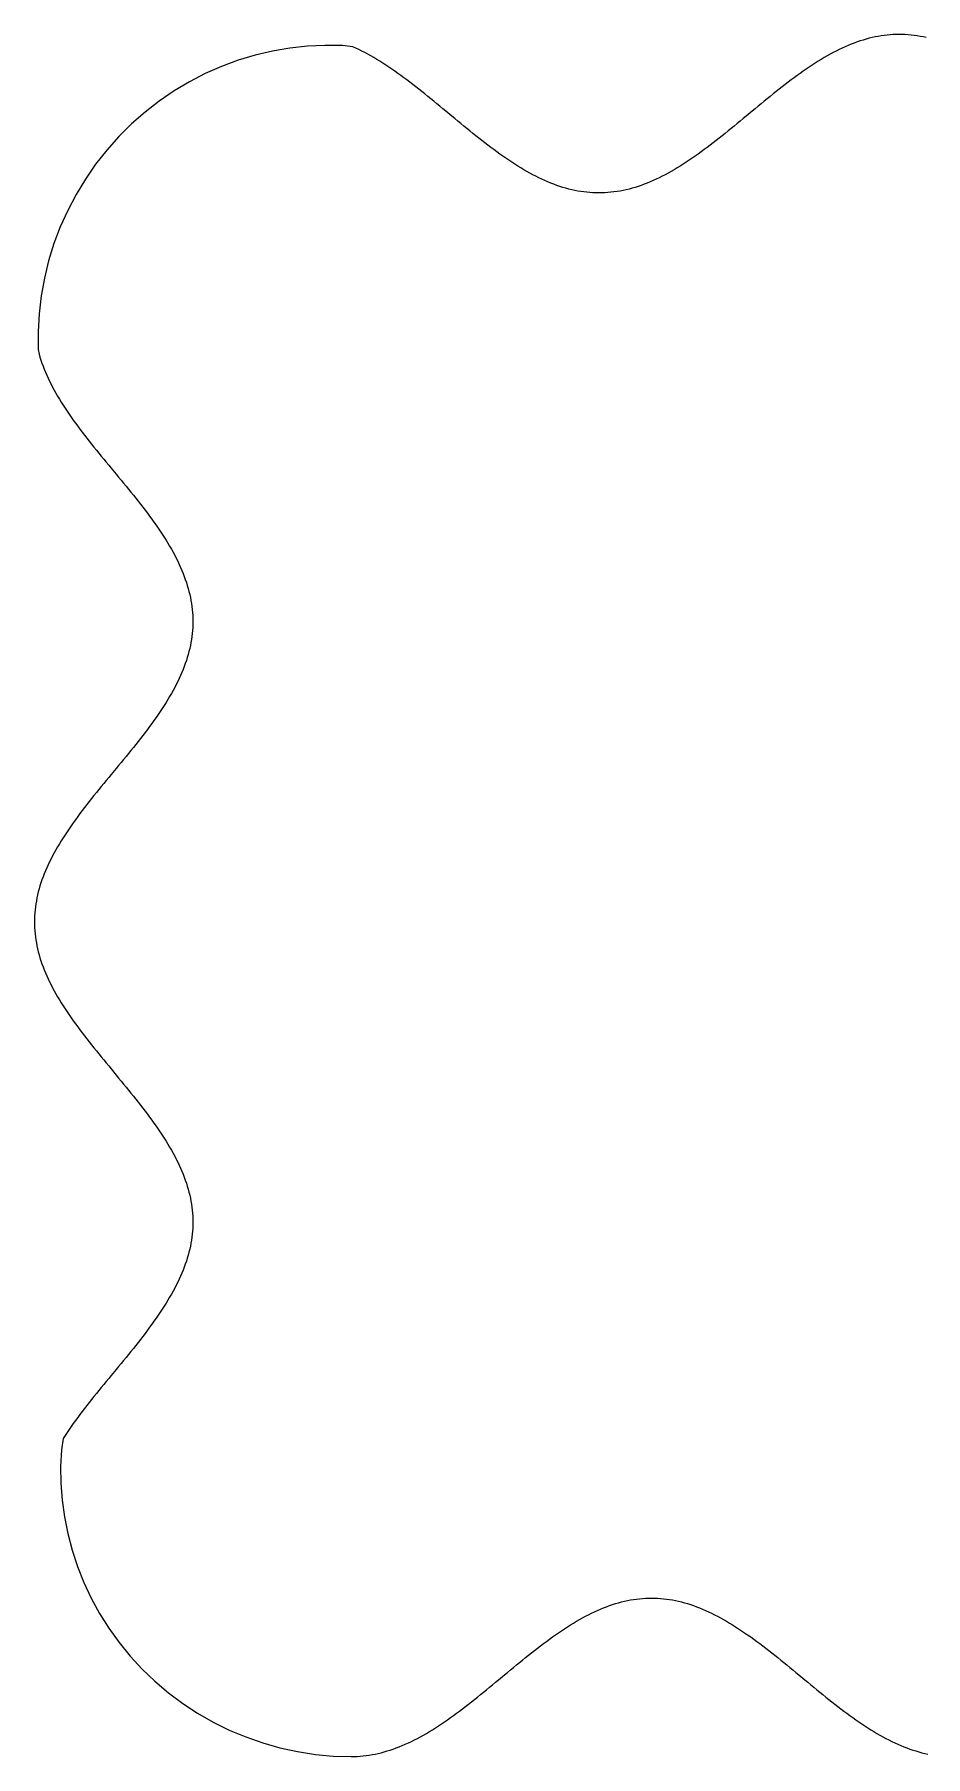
# Model space of a CAD drawing. Header units: metres. Extents: x -12.4 to 55.1, y -12.4 to 52.8.
# Drawn here: x -12.4 to 21.4, y -12.4 to 52.8 of the extents above; entities that cross this region are included whole.
import ezdxf

# ---------------------------------------------------------------- set-up
doc = ezdxf.new("R2010")
doc.units = ezdxf.units.M

msp = doc.modelspace()

# ---------------------------------------------------------------- linework, layer by layer
for p, q in [((-3.38242, 52.1686), (-4.03484, 52.015)), ((-2.72379, 52.2817), (-3.38242, 52.1686)), ((-2.06157, 52.3541), (-2.72379, 52.2817)), ((-1.39844, 52.386), (-2.06157, 52.3541)), ((-0.73698, 52.3773), (-1.39844, 52.386)), ((-0.34447, 52.333), (-0.73698, 52.3773)), ((-0.23073, 52.2812), (-0.34447, 52.333)), ((-0.117, 52.2271), (-0.23073, 52.2812)), ((-0.00328, 52.1705), (-0.117, 52.2271)), ((0.11044, 52.1115), (-0.00328, 52.1705)), ((17.9659, 52.1705), (17.8522, 52.1115)), ((18.0796, 52.2271), (17.9659, 52.1705)), ((18.1933, 52.2812), (18.0796, 52.2271)), ((18.3071, 52.333), (18.1933, 52.2812)), ((18.4208, 52.3822), (18.3071, 52.333)), ((18.5345, 52.4289), (18.4208, 52.3822)), ((18.6483, 52.473), (18.5345, 52.4289)), ((18.762, 52.5145), (18.6483, 52.473)), ((18.8757, 52.5533), (18.762, 52.5145)), ((18.9894, 52.5893), (18.8757, 52.5533)), ((19.1032, 52.6226), (18.9894, 52.5893)), ((19.2169, 52.6532), (19.1032, 52.6226)), ((19.3306, 52.6809), (19.2169, 52.6532)), ((19.4444, 52.7057), (19.3306, 52.6809)), ((19.5581, 52.7277), (19.4444, 52.7057)), ((19.6718, 52.7469), (19.5581, 52.7277)), ((19.7856, 52.7631), (19.6718, 52.7469)), ((19.8993, 52.7763), (19.7856, 52.7631)), ((20.013, 52.7867), (19.8993, 52.7763)), ((20.1267, 52.7941), (20.013, 52.7867)), ((20.2405, 52.7985), (20.1267, 52.7941)), ((20.3542, 52.8), (20.2405, 52.7985)), ((20.4679, 52.7985), (20.3542, 52.8)), ((20.5816, 52.7941), (20.4679, 52.7985)), ((20.6954, 52.7867), (20.5816, 52.7941)), ((20.8091, 52.7763), (20.6954, 52.7867)), ((20.9228, 52.7631), (20.8091, 52.7763)), ((21.0366, 52.7469), (20.9228, 52.7631)), ((21.1503, 52.7277), (21.0366, 52.7469)), ((21.264, 52.7057), (21.1503, 52.7277)), ((21.3778, 52.6809), (21.264, 52.7057)), ((-5.31052, 51.5882), (-5.92862, 51.3162)), ((-4.67841, 51.8213), (-5.31052, 51.5882)), ((-4.03484, 52.015), (-4.67841, 51.8213)), ((0.22417, 52.0503), (0.11044, 52.1115)), ((0.33789, 51.9869), (0.22417, 52.0503)), ((0.45163, 51.9213), (0.33789, 51.9869)), ((0.56535, 51.8536), (0.45163, 51.9213)), ((0.67908, 51.7839), (0.56535, 51.8536)), ((0.79282, 51.7123), (0.67908, 51.7839)), ((0.90654, 51.6387), (0.79282, 51.7123)), ((1.02026, 51.5634), (0.90654, 51.6387)), ((1.134, 51.4862), (1.02026, 51.5634)), ((16.9423, 51.5634), (16.8286, 51.4862)), ((17.0561, 51.6387), (16.9423, 51.5634)), ((17.1698, 51.7123), (17.0561, 51.6387)), ((17.2835, 51.7839), (17.1698, 51.7123)), ((17.3972, 51.8536), (17.2835, 51.7839)), ((17.511, 51.9213), (17.3972, 51.8536)), ((17.6247, 51.9869), (17.511, 51.9213)), ((17.7384, 52.0503), (17.6247, 51.9869)), ((17.8522, 52.1115), (17.7384, 52.0503)), ((-6.53015, 51.0063), (-7.11269, 50.6595)), ((-5.92862, 51.3162), (-6.53015, 51.0063)), ((1.24773, 51.4075), (1.134, 51.4862)), ((1.36145, 51.3271), (1.24773, 51.4075)), ((1.47519, 51.2453), (1.36145, 51.3271)), ((1.58891, 51.162), (1.47519, 51.2453)), ((1.70264, 51.0773), (1.58891, 51.162)), ((1.81638, 50.9914), (1.70264, 51.0773)), ((1.9301, 50.9044), (1.81638, 50.9914)), ((2.04382, 50.8162), (1.9301, 50.9044)), ((16.0325, 50.9044), (15.9188, 50.8162)), ((16.1462, 50.9914), (16.0325, 50.9044)), ((16.2599, 51.0773), (16.1462, 50.9914)), ((16.3737, 51.162), (16.2599, 51.0773)), ((16.4874, 51.2453), (16.3737, 51.162)), ((16.6011, 51.3271), (16.4874, 51.2453)), ((16.7149, 51.4075), (16.6011, 51.3271)), ((16.8286, 51.4862), (16.7149, 51.4075)), ((-7.67383, 50.2773), (-8.21129, 49.8608)), ((-7.11269, 50.6595), (-7.67383, 50.2773)), ((2.15756, 50.7271), (2.04382, 50.8162)), ((2.27129, 50.637), (2.15756, 50.7271)), ((2.38501, 50.5461), (2.27129, 50.637)), ((2.49875, 50.4544), (2.38501, 50.5461)), ((2.61247, 50.3621), (2.49875, 50.4544)), ((2.7262, 50.2693), (2.61247, 50.3621)), ((2.83994, 50.176), (2.7262, 50.2693)), ((15.2364, 50.2693), (15.1227, 50.176)), ((15.3501, 50.3621), (15.2364, 50.2693)), ((15.4639, 50.4544), (15.3501, 50.3621)), ((15.5776, 50.5461), (15.4639, 50.4544)), ((15.6913, 50.637), (15.5776, 50.5461)), ((15.805, 50.7271), (15.6913, 50.637)), ((15.9188, 50.8162), (15.805, 50.7271)), ((-8.21129, 49.8608), (-8.72285, 49.4118)), ((2.95366, 50.0823), (2.83994, 50.176)), ((3.0674, 49.9884), (2.95366, 50.0823)), ((3.18112, 49.8942), (3.0674, 49.9884)), ((3.40858, 49.7058), (3.18112, 49.8942)), ((3.52231, 49.6116), (3.40858, 49.7058)), ((3.63603, 49.5177), (3.52231, 49.6116)), ((14.4403, 49.6116), (14.3266, 49.5177)), ((14.554, 49.7058), (14.4403, 49.6116)), ((14.7815, 49.8942), (14.554, 49.7058)), ((14.8952, 49.9884), (14.7815, 49.8942)), ((15.0089, 50.0823), (14.8952, 49.9884)), ((15.1227, 50.176), (15.0089, 50.0823)), ((-9.20644, 48.9319), (-9.66008, 48.4229)), ((-8.72285, 49.4118), (-9.20644, 48.9319)), ((3.74977, 49.424), (3.63603, 49.5177)), ((3.86349, 49.3307), (3.74977, 49.424)), ((3.97722, 49.2379), (3.86349, 49.3307)), ((4.09096, 49.1456), (3.97722, 49.2379)), ((4.20468, 49.0539), (4.09096, 49.1456)), ((4.31841, 48.963), (4.20468, 49.0539)), ((4.43214, 48.8729), (4.31841, 48.963)), ((13.6442, 48.963), (13.5305, 48.8729)), ((13.7579, 49.0539), (13.6442, 48.963)), ((13.8716, 49.1456), (13.7579, 49.0539)), ((13.9854, 49.2379), (13.8716, 49.1456)), ((14.0991, 49.3307), (13.9854, 49.2379)), ((14.2128, 49.424), (14.0991, 49.3307)), ((14.3266, 49.5177), (14.2128, 49.424)), ((-9.66008, 48.4229), (-10.0819, 47.8869)), ((4.54587, 48.7838), (4.43214, 48.8729)), ((4.65959, 48.6956), (4.54587, 48.7838)), ((4.77333, 48.6086), (4.65959, 48.6956)), ((4.88705, 48.5227), (4.77333, 48.6086)), ((5.00078, 48.438), (4.88705, 48.5227)), ((5.11452, 48.3547), (5.00078, 48.438)), ((5.22824, 48.2729), (5.11452, 48.3547)), ((5.34196, 48.1925), (5.22824, 48.2729)), ((12.7344, 48.2729), (12.6206, 48.1925)), ((12.8481, 48.3547), (12.7344, 48.2729)), ((12.9618, 48.438), (12.8481, 48.3547)), ((13.0755, 48.5227), (12.9618, 48.438)), ((13.1893, 48.6086), (13.0755, 48.5227)), ((13.303, 48.6956), (13.1893, 48.6086)), ((13.4167, 48.7838), (13.303, 48.6956)), ((13.5305, 48.8729), (13.4167, 48.7838)), ((-10.0819, 47.8869), (-10.4703, 47.326)), ((5.4557, 48.1137), (5.34196, 48.1925)), ((5.56943, 48.0366), (5.4557, 48.1137)), ((5.68315, 47.9613), (5.56943, 48.0366)), ((5.79689, 47.8877), (5.68315, 47.9613)), ((5.91061, 47.8161), (5.79689, 47.8877)), ((6.02434, 47.7464), (5.91061, 47.8161)), ((6.13808, 47.6787), (6.02434, 47.7464)), ((6.2518, 47.6131), (6.13808, 47.6787)), ((6.36552, 47.5497), (6.2518, 47.6131)), ((11.7108, 47.6131), (11.5971, 47.5497)), ((11.8245, 47.6787), (11.7108, 47.6131)), ((11.9382, 47.7464), (11.8245, 47.6787)), ((12.052, 47.8161), (11.9382, 47.7464)), ((12.1657, 47.8877), (12.052, 47.8161)), ((12.2794, 47.9613), (12.1657, 47.8877)), ((12.3932, 48.0366), (12.2794, 47.9613)), ((12.5069, 48.1137), (12.3932, 48.0366)), ((12.6206, 48.1925), (12.5069, 48.1137)), ((-10.4703, 47.326), (-10.8236, 46.7424)), ((6.47926, 47.4884), (6.36552, 47.5497)), ((6.59299, 47.4295), (6.47926, 47.4884)), ((6.70671, 47.3729), (6.59299, 47.4295)), ((6.82045, 47.3188), (6.70671, 47.3729)), ((6.93417, 47.267), (6.82045, 47.3188)), ((7.04791, 47.2178), (6.93417, 47.267)), ((7.16164, 47.1711), (7.04791, 47.2178)), ((7.27536, 47.127), (7.16164, 47.1711)), ((7.3891, 47.0855), (7.27536, 47.127)), ((7.50282, 47.0467), (7.3891, 47.0855)), ((7.61655, 47.0107), (7.50282, 47.0467)), ((7.73029, 46.9774), (7.61655, 47.0107)), ((7.84401, 46.9468), (7.73029, 46.9774)), ((7.95773, 46.9191), (7.84401, 46.9468)), ((10.1186, 46.9468), (10.0049, 46.9191)), ((10.2323, 46.9774), (10.1186, 46.9468)), ((10.346, 47.0107), (10.2323, 46.9774)), ((10.4598, 47.0467), (10.346, 47.0107)), ((10.5735, 47.0855), (10.4598, 47.0467)), ((10.6872, 47.127), (10.5735, 47.0855)), ((10.801, 47.1711), (10.6872, 47.127)), ((10.9147, 47.2178), (10.801, 47.1711)), ((11.0284, 47.267), (10.9147, 47.2178)), ((11.1422, 47.3188), (11.0284, 47.267)), ((11.2559, 47.3729), (11.1422, 47.3188)), ((11.3696, 47.4295), (11.2559, 47.3729)), ((11.4833, 47.4884), (11.3696, 47.4295)), ((11.5971, 47.5497), (11.4833, 47.4884)), ((-10.8236, 46.7424), (-11.1405, 46.1384)), ((8.07147, 46.8942), (7.95773, 46.9191)), ((8.1852, 46.8722), (8.07147, 46.8942)), ((8.29892, 46.8531), (8.1852, 46.8722)), ((8.41266, 46.8369), (8.29892, 46.8531)), ((8.52638, 46.8237), (8.41266, 46.8369)), ((8.64011, 46.8133), (8.52638, 46.8237)), ((8.75385, 46.8059), (8.64011, 46.8133)), ((8.86757, 46.8015), (8.75385, 46.8059)), ((8.98129, 46.8), (8.86757, 46.8015)), ((9.09503, 46.8015), (8.98129, 46.8)), ((9.20876, 46.8059), (9.09503, 46.8015)), ((9.32248, 46.8133), (9.20876, 46.8059)), ((9.43622, 46.8237), (9.32248, 46.8133)), ((9.54994, 46.8369), (9.43622, 46.8237)), ((9.66367, 46.8531), (9.54994, 46.8369)), ((9.7774, 46.8722), (9.66367, 46.8531)), ((9.89113, 46.8942), (9.7774, 46.8722)), ((10.0049, 46.9191), (9.89113, 46.8942)), ((-11.1405, 46.1384), (-11.4198, 45.5164)), ((-11.4198, 45.5164), (-11.6603, 44.879)), ((-11.6603, 44.879), (-11.8612, 44.2286)), ((-11.8612, 44.2286), (-12.0218, 43.5679)), ((-12.0218, 43.5679), (-12.1415, 42.8996)), ((-12.1415, 42.8996), (-12.22, 42.2262)), ((-12.22, 42.2262), (-12.2571, 41.5506)), ((-12.2571, 41.5506), (-12.2529, 40.8753)), ((-12.2529, 40.8753), (-12.2226, 40.699)), ((-12.2226, 40.699), (-12.1893, 40.5853)), ((-12.1893, 40.5853), (-12.1533, 40.4715)), ((-12.1533, 40.4715), (-12.1145, 40.3578)), ((-12.1145, 40.3578), (-12.073, 40.2441)), ((-12.073, 40.2441), (-12.0289, 40.1303)), ((-12.0289, 40.1303), (-11.9822, 40.0166)), ((-11.9822, 40.0166), (-11.933, 39.9029)), ((-11.933, 39.9029), (-11.8812, 39.7891)), ((-11.8812, 39.7891), (-11.827, 39.6754)), ((-11.827, 39.6754), (-11.7705, 39.5617)), ((-11.7705, 39.5617), (-11.7115, 39.448)), ((-11.7115, 39.448), (-11.6503, 39.3342)), ((-11.6503, 39.3342), (-11.5869, 39.2205)), ((-11.5869, 39.2205), (-11.5213, 39.1068)), ((-11.5213, 39.1068), (-11.4536, 38.993)), ((-11.4536, 38.993), (-11.3839, 38.8793)), ((-11.3839, 38.8793), (-11.3123, 38.7656)), ((-11.3123, 38.7656), (-11.2387, 38.6519)), ((-11.2387, 38.6519), (-11.1633, 38.5381)), ((-11.1633, 38.5381), (-11.0862, 38.4244)), ((-11.0862, 38.4244), (-11.0075, 38.3107)), ((-11.0075, 38.3107), (-10.9271, 38.1969)), ((-10.9271, 38.1969), (-10.8453, 38.0832)), ((-10.8453, 38.0832), (-10.762, 37.9695)), ((-10.762, 37.9695), (-10.6773, 37.8557)), ((-10.6773, 37.8557), (-10.5914, 37.742)), ((-10.5914, 37.742), (-10.5044, 37.6283)), ((-10.5044, 37.6283), (-10.4162, 37.5146)), ((-10.4162, 37.5146), (-10.327, 37.4008)), ((-10.327, 37.4008), (-10.237, 37.2871)), ((-10.237, 37.2871), (-10.1461, 37.1734)), ((-10.1461, 37.1734), (-10.0544, 37.0596)), ((-10.0544, 37.0596), (-9.96214, 36.9459)), ((-9.96214, 36.9459), (-9.86929, 36.8322)), ((-9.86929, 36.8322), (-9.77599, 36.7185)), ((-9.77599, 36.7185), (-9.68231, 36.6047)), ((-9.68231, 36.6047), (-9.58836, 36.491)), ((-9.58836, 36.491), (-9.49423, 36.3773)), ((-9.49423, 36.3773), (-9.30576, 36.1498)), ((-9.30576, 36.1498), (-9.21162, 36.0361)), ((-9.21162, 36.0361), (-9.11766, 35.9224)), ((-9.11766, 35.9224), (-9.02399, 35.8086)), ((-9.02399, 35.8086), (-8.93069, 35.6949)), ((-8.93069, 35.6949), (-8.83784, 35.5812)), ((-8.83784, 35.5812), (-8.74556, 35.4674)), ((-8.74556, 35.4674), (-8.65392, 35.3537)), ((-8.65392, 35.3537), (-8.56302, 35.24)), ((-8.56302, 35.24), (-8.47295, 35.1263)), ((-8.47295, 35.1263), (-8.38377, 35.0125)), ((-8.38377, 35.0125), (-8.29562, 34.8988)), ((-8.29562, 34.8988), (-8.20854, 34.7851)), ((-8.20854, 34.7851), (-8.12265, 34.6713)), ((-8.12265, 34.6713), (-8.03802, 34.5576)), ((-8.03802, 34.5576), (-7.95473, 34.4439)), ((-7.95473, 34.4439), (-7.87286, 34.3302)), ((-7.87286, 34.3302), (-7.79251, 34.2164)), ((-7.79251, 34.2164), (-7.71375, 34.1027)), ((-7.71375, 34.1027), (-7.63664, 33.989)), ((-7.63664, 33.989), (-7.56126, 33.8752)), ((-7.56126, 33.8752), (-7.48772, 33.7615)), ((-7.48772, 33.7615), (-7.41606, 33.6478)), ((-7.41606, 33.6478), (-7.34634, 33.534)), ((-7.34634, 33.534), (-7.27867, 33.4203)), ((-7.27867, 33.4203), (-7.21309, 33.3066)), ((-7.21309, 33.3066), (-7.14966, 33.1929)), ((-7.14966, 33.1929), (-7.08846, 33.0791)), ((-7.08846, 33.0791), (-7.02953, 32.9654)), ((-7.02953, 32.9654), (-6.97295, 32.8517)), ((-6.97295, 32.8517), (-6.91875, 32.7379)), ((-6.91875, 32.7379), (-6.867, 32.6242)), ((-6.867, 32.6242), (-6.81776, 32.5105)), ((-6.81776, 32.5105), (-6.77107, 32.3968)), ((-6.77107, 32.3968), (-6.72697, 32.283)), ((-6.72697, 32.283), (-6.68552, 32.1693)), ((-6.68552, 32.1693), (-6.64673, 32.0556)), ((-6.64673, 32.0556), (-6.61066, 31.9418)), ((-6.61066, 31.9418), (-6.57735, 31.8281)), ((-6.57735, 31.8281), (-6.54683, 31.7144)), ((-6.54683, 31.7144), (-6.5191, 31.6007)), ((-6.5191, 31.6007), (-6.49425, 31.4869)), ((-6.49425, 31.4869), (-6.47224, 31.3732)), ((-6.47224, 31.3732), (-6.45312, 31.2595)), ((-6.45312, 31.2595), (-6.43692, 31.1457)), ((-6.43692, 31.1457), (-6.42365, 31.032)), ((-6.42365, 31.032), (-6.4133, 30.9183)), ((-6.4133, 30.9183), (-6.40591, 30.8046)), ((-6.40591, 30.8046), (-6.40147, 30.6908)), ((-6.40147, 30.6908), (-6.39999, 30.5771)), ((-6.43692, 30.0085), (-6.45312, 29.8947)), ((-6.42365, 30.1222), (-6.43692, 30.0085)), ((-6.4133, 30.2359), (-6.42365, 30.1222)), ((-6.40591, 30.3496), (-6.4133, 30.2359)), ((-6.40147, 30.4634), (-6.40591, 30.3496)), ((-6.39999, 30.5771), (-6.40147, 30.4634)), ((-6.54683, 29.4398), (-6.57735, 29.3261)), ((-6.5191, 29.5535), (-6.54683, 29.4398)), ((-6.49425, 29.6673), (-6.5191, 29.5535)), ((-6.47224, 29.781), (-6.49425, 29.6673)), ((-6.45312, 29.8947), (-6.47224, 29.781)), ((-6.77107, 28.7574), (-6.81776, 28.6437)), ((-6.72697, 28.8712), (-6.77107, 28.7574)), ((-6.68552, 28.9849), (-6.72697, 28.8712)), ((-6.64673, 29.0986), (-6.68552, 28.9849)), ((-6.61066, 29.2123), (-6.64673, 29.0986)), ((-6.57735, 29.3261), (-6.61066, 29.2123)), ((-7.08846, 28.0751), (-7.14966, 27.9613)), ((-7.02953, 28.1888), (-7.08846, 28.0751)), ((-6.97295, 28.3025), (-7.02953, 28.1888)), ((-6.91875, 28.4162), (-6.97295, 28.3025)), ((-6.867, 28.53), (-6.91875, 28.4162)), ((-6.81776, 28.6437), (-6.867, 28.53)), ((-7.48772, 27.3927), (-7.56126, 27.279)), ((-7.41606, 27.5064), (-7.48772, 27.3927)), ((-7.34634, 27.6201), (-7.41606, 27.5064)), ((-7.27867, 27.7339), (-7.34634, 27.6201)), ((-7.21309, 27.8476), (-7.27867, 27.7339)), ((-7.14966, 27.9613), (-7.21309, 27.8476)), ((-7.87286, 26.824), (-7.95473, 26.7103)), ((-7.79251, 26.9378), (-7.87286, 26.824)), ((-7.71375, 27.0515), (-7.79251, 26.9378)), ((-7.63664, 27.1652), (-7.71375, 27.0515)), ((-7.56126, 27.279), (-7.63664, 27.1652)), ((-8.38377, 26.1417), (-8.47295, 26.0279)), ((-8.29562, 26.2554), (-8.38377, 26.1417)), ((-8.20854, 26.3691), (-8.29562, 26.2554)), ((-8.12265, 26.4828), (-8.20854, 26.3691)), ((-8.03802, 26.5966), (-8.12265, 26.4828)), ((-7.95473, 26.7103), (-8.03802, 26.5966)), ((-8.93069, 25.4593), (-9.02399, 25.3456)), ((-8.83784, 25.573), (-8.93069, 25.4593)), ((-8.74556, 25.6868), (-8.83784, 25.573)), ((-8.65392, 25.8005), (-8.74556, 25.6868)), ((-8.56302, 25.9142), (-8.65392, 25.8005)), ((-8.47295, 26.0279), (-8.56302, 25.9142)), ((-9.49423, 24.7769), (-9.58836, 24.6632)), ((-9.30576, 25.0044), (-9.49423, 24.7769)), ((-9.21162, 25.1181), (-9.30576, 25.0044)), ((-9.11766, 25.2318), (-9.21162, 25.1181)), ((-9.02399, 25.3456), (-9.11766, 25.2318)), ((-9.96214, 24.2083), (-10.0544, 24.0945)), ((-9.86929, 24.322), (-9.96214, 24.2083)), ((-9.77599, 24.4357), (-9.86929, 24.322)), ((-9.68231, 24.5495), (-9.77599, 24.4357)), ((-9.58836, 24.6632), (-9.68231, 24.5495)), ((-10.5044, 23.5259), (-10.5914, 23.4122)), ((-10.4162, 23.6396), (-10.5044, 23.5259)), ((-10.327, 23.7534), (-10.4162, 23.6396)), ((-10.237, 23.8671), (-10.327, 23.7534)), ((-10.1461, 23.9808), (-10.237, 23.8671)), ((-10.0544, 24.0945), (-10.1461, 23.9808)), ((-11.0075, 22.8435), (-11.0862, 22.7298)), ((-10.9271, 22.9572), (-11.0075, 22.8435)), ((-10.8453, 23.071), (-10.9271, 22.9572)), ((-10.762, 23.1847), (-10.8453, 23.071)), ((-10.6773, 23.2984), (-10.762, 23.1847)), ((-10.5914, 23.4122), (-10.6773, 23.2984)), ((-11.3839, 22.2749), (-11.4536, 22.1611)), ((-11.3123, 22.3886), (-11.3839, 22.2749)), ((-11.2387, 22.5023), (-11.3123, 22.3886)), ((-11.1633, 22.6161), (-11.2387, 22.5023)), ((-11.0862, 22.7298), (-11.1633, 22.6161)), ((-11.7705, 21.5925), (-11.827, 21.4788)), ((-11.7115, 21.7062), (-11.7705, 21.5925)), ((-11.6503, 21.82), (-11.7115, 21.7062)), ((-11.5869, 21.9337), (-11.6503, 21.82)), ((-11.5213, 22.0474), (-11.5869, 21.9337)), ((-11.4536, 22.1611), (-11.5213, 22.0474)), ((-12.073, 20.9101), (-12.1145, 20.7964)), ((-12.0289, 21.0239), (-12.073, 20.9101)), ((-11.9822, 21.1376), (-12.0289, 21.0239)), ((-11.933, 21.2513), (-11.9822, 21.1376)), ((-11.8812, 21.3651), (-11.933, 21.2513)), ((-11.827, 21.4788), (-11.8812, 21.3651)), ((-12.2809, 20.2278), (-12.3057, 20.114)), ((-12.2532, 20.3415), (-12.2809, 20.2278)), ((-12.2226, 20.4552), (-12.2532, 20.3415)), ((-12.1893, 20.5689), (-12.2226, 20.4552)), ((-12.1533, 20.6827), (-12.1893, 20.5689)), ((-12.1145, 20.7964), (-12.1533, 20.6827)), ((-12.3763, 19.6591), (-12.3867, 19.5454)), ((-12.3631, 19.7728), (-12.3763, 19.6591)), ((-12.3468, 19.8866), (-12.3631, 19.7728)), ((-12.3277, 20.0003), (-12.3468, 19.8866)), ((-12.3057, 20.114), (-12.3277, 20.0003)), ((-12.3985, 19.3179), (-12.4, 19.2042)), ((-12.4, 19.2042), (-12.3985, 19.0905)), ((-12.3941, 19.4317), (-12.3985, 19.3179)), ((-12.3985, 19.0905), (-12.3941, 18.9767)), ((-12.3867, 19.5454), (-12.3941, 19.4317)), ((-12.3941, 18.9767), (-12.3867, 18.863)), ((-12.3867, 18.863), (-12.3763, 18.7493)), ((-12.3763, 18.7493), (-12.3631, 18.6355)), ((-12.3631, 18.6355), (-12.3468, 18.5218)), ((-12.3468, 18.5218), (-12.3277, 18.4081)), ((-12.3277, 18.4081), (-12.3057, 18.2944)), ((-12.3057, 18.2944), (-12.2809, 18.1806)), ((-12.2809, 18.1806), (-12.2532, 18.0669)), ((-12.2532, 18.0669), (-12.2226, 17.9532)), ((-12.2226, 17.9532), (-12.1893, 17.8394)), ((-12.1893, 17.8394), (-12.1533, 17.7257)), ((-12.1533, 17.7257), (-12.1145, 17.612)), ((-12.1145, 17.612), (-12.073, 17.4983)), ((-12.073, 17.4983), (-12.0289, 17.3845)), ((-12.0289, 17.3845), (-11.9822, 17.2708)), ((-11.9822, 17.2708), (-11.933, 17.1571)), ((-11.933, 17.1571), (-11.8812, 17.0434)), ((-11.8812, 17.0434), (-11.827, 16.9296)), ((-11.827, 16.9296), (-11.7705, 16.8159)), ((-11.7705, 16.8159), (-11.7115, 16.7022)), ((-11.7115, 16.7022), (-11.6503, 16.5884)), ((-11.6503, 16.5884), (-11.5869, 16.4747)), ((-11.5869, 16.4747), (-11.5213, 16.361)), ((-11.5213, 16.361), (-11.4536, 16.2472)), ((-11.4536, 16.2472), (-11.3839, 16.1335)), ((-11.3839, 16.1335), (-11.3123, 16.0198)), ((-11.3123, 16.0198), (-11.2387, 15.9061)), ((-11.2387, 15.9061), (-11.1633, 15.7923)), ((-11.1633, 15.7923), (-11.0862, 15.6786)), ((-11.0862, 15.6786), (-11.0075, 15.5649)), ((-11.0075, 15.5649), (-10.9271, 15.4511)), ((-10.9271, 15.4511), (-10.8453, 15.3374)), ((-10.8453, 15.3374), (-10.762, 15.2237)), ((-10.762, 15.2237), (-10.6773, 15.11)), ((-10.6773, 15.11), (-10.5914, 14.9962)), ((-10.5914, 14.9962), (-10.5044, 14.8825)), ((-10.5044, 14.8825), (-10.4162, 14.7688)), ((-10.4162, 14.7688), (-10.327, 14.655)), ((-10.327, 14.655), (-10.237, 14.5413)), ((-10.237, 14.5413), (-10.1461, 14.4276)), ((-10.1461, 14.4276), (-10.0544, 14.3138)), ((-10.0544, 14.3138), (-9.96214, 14.2001)), ((-9.96214, 14.2001), (-9.86929, 14.0864)), ((-9.86929, 14.0864), (-9.77599, 13.9727)), ((-9.77599, 13.9727), (-9.68231, 13.8589)), ((-9.68231, 13.8589), (-9.58836, 13.7452)), ((-9.58836, 13.7452), (-9.49423, 13.6315)), ((-9.49423, 13.6315), (-9.30576, 13.404)), ((-9.30576, 13.404), (-9.21162, 13.2903)), ((-9.21162, 13.2903), (-9.11766, 13.1766)), ((-9.11766, 13.1766), (-9.02399, 13.0628)), ((-9.02399, 13.0628), (-8.93069, 12.9491)), ((-8.93069, 12.9491), (-8.83784, 12.8354)), ((-8.83784, 12.8354), (-8.74556, 12.7216)), ((-8.74556, 12.7216), (-8.65392, 12.6079)), ((-8.65392, 12.6079), (-8.56302, 12.4942)), ((-8.56302, 12.4942), (-8.47295, 12.3805)), ((-8.47295, 12.3805), (-8.38377, 12.2667)), ((-8.38377, 12.2667), (-8.29562, 12.153)), ((-8.29562, 12.153), (-8.20854, 12.0393)), ((-8.20854, 12.0393), (-8.12265, 11.9255)), ((-8.12265, 11.9255), (-8.03802, 11.8118)), ((-8.03802, 11.8118), (-7.95473, 11.6981)), ((-7.95473, 11.6981), (-7.87286, 11.5844)), ((-7.87286, 11.5844), (-7.79251, 11.4706)), ((-7.79251, 11.4706), (-7.71375, 11.3569)), ((-7.71375, 11.3569), (-7.63664, 11.2432)), ((-7.63664, 11.2432), (-7.56126, 11.1294)), ((-7.56126, 11.1294), (-7.48772, 11.0157)), ((-7.48772, 11.0157), (-7.41606, 10.902)), ((-7.41606, 10.902), (-7.34634, 10.7883)), ((-7.34634, 10.7883), (-7.27867, 10.6745)), ((-7.27867, 10.6745), (-7.21309, 10.5608)), ((-7.21309, 10.5608), (-7.14966, 10.4471)), ((-7.14966, 10.4471), (-7.08846, 10.3333)), ((-7.08846, 10.3333), (-7.02953, 10.2196)), ((-7.02953, 10.2196), (-6.97295, 10.1059)), ((-6.97295, 10.1059), (-6.91875, 9.99214)), ((-6.91875, 9.99214), (-6.867, 9.87842)), ((-6.867, 9.87842), (-6.81776, 9.76469)), ((-6.81776, 9.76469), (-6.77107, 9.65096)), ((-6.77107, 9.65096), (-6.72697, 9.53723)), ((-6.72697, 9.53723), (-6.68552, 9.42351)), ((-6.68552, 9.42351), (-6.64673, 9.30977)), ((-6.64673, 9.30977), (-6.61066, 9.19604)), ((-6.61066, 9.19604), (-6.57735, 9.08232)), ((-6.57735, 9.08232), (-6.54683, 8.96858)), ((-6.54683, 8.96858), (-6.5191, 8.85486)), ((-6.5191, 8.85486), (-6.49425, 8.74113)), ((-6.49425, 8.74113), (-6.47224, 8.6274)), ((-6.47224, 8.6274), (-6.45312, 8.51367)), ((-6.45312, 8.51367), (-6.43692, 8.39995)), ((-6.43692, 8.39995), (-6.42365, 8.28621)), ((-6.42365, 8.28621), (-6.4133, 8.17249)), ((-6.4133, 8.17249), (-6.40591, 8.05876)), ((-6.40591, 8.05876), (-6.40147, 7.94502)), ((-6.40147, 7.94502), (-6.39999, 7.8313)), ((-6.39999, 7.8313), (-6.40147, 7.71758)), ((-6.43692, 7.26265), (-6.45312, 7.14893)), ((-6.42365, 7.37639), (-6.43692, 7.26265)), ((-6.4133, 7.49011), (-6.42365, 7.37639)), ((-6.40591, 7.60384), (-6.4133, 7.49011)), ((-6.40147, 7.71758), (-6.40591, 7.60384)), ((-6.57735, 6.58028), (-6.61066, 6.46655)), ((-6.54683, 6.69402), (-6.57735, 6.58028)), ((-6.5191, 6.80774), (-6.54683, 6.69402)), ((-6.49425, 6.92146), (-6.5191, 6.80774)), ((-6.47224, 7.0352), (-6.49425, 6.92146)), ((-6.45312, 7.14893), (-6.47224, 7.0352)), ((-6.81776, 5.8979), (-6.867, 5.78418)), ((-6.77107, 6.01163), (-6.81776, 5.8979)), ((-6.72697, 6.12537), (-6.77107, 6.01163)), ((-6.68552, 6.23909), (-6.72697, 6.12537)), ((-6.64673, 6.35281), (-6.68552, 6.23909)), ((-6.61066, 6.46655), (-6.64673, 6.35281)), ((-7.08846, 5.32925), (-7.14966, 5.21553)), ((-7.02953, 5.44299), (-7.08846, 5.32925)), ((-6.97295, 5.55672), (-7.02953, 5.44299)), ((-6.91875, 5.67044), (-6.97295, 5.55672)), ((-6.867, 5.78418), (-6.91875, 5.67044)), ((-7.48772, 4.64688), (-7.56126, 4.53316)), ((-7.41606, 4.76062), (-7.48772, 4.64688)), ((-7.34634, 4.87434), (-7.41606, 4.76062)), ((-7.27867, 4.98807), (-7.34634, 4.87434)), ((-7.21309, 5.10181), (-7.27867, 4.98807)), ((-7.14966, 5.21553), (-7.21309, 5.10181)), ((-7.95473, 3.96451), (-8.03802, 3.85078)), ((-7.87286, 4.07825), (-7.95473, 3.96451)), ((-7.79251, 4.19197), (-7.87286, 4.07825)), ((-7.71375, 4.30569), (-7.79251, 4.19197)), ((-7.63664, 4.41943), (-7.71375, 4.30569)), ((-7.56126, 4.53316), (-7.63664, 4.41943)), ((-8.47295, 3.28214), (-8.56302, 3.16841)), ((-8.38377, 3.39587), (-8.47295, 3.28214)), ((-8.29562, 3.5096), (-8.38377, 3.39587)), ((-8.20854, 3.62332), (-8.29562, 3.5096)), ((-8.12265, 3.73706), (-8.20854, 3.62332)), ((-8.03802, 3.85078), (-8.12265, 3.73706)), ((-8.93069, 2.7135), (-9.02399, 2.59976)), ((-8.83784, 2.82722), (-8.93069, 2.7135)), ((-8.74556, 2.94095), (-8.83784, 2.82722)), ((-8.65392, 3.05469), (-8.74556, 2.94095)), ((-8.56302, 3.16841), (-8.65392, 3.05469)), ((-9.49423, 2.03111), (-9.58836, 1.91739)), ((-9.30576, 2.25858), (-9.49423, 2.03111)), ((-9.21162, 2.3723), (-9.30576, 2.25858)), ((-9.11766, 2.48604), (-9.21162, 2.3723)), ((-9.02399, 2.59976), (-9.11766, 2.48604)), ((-10.0544, 1.34874), (-10.1461, 1.23502)), ((-9.96214, 1.46248), (-10.0544, 1.34874)), ((-9.86929, 1.5762), (-9.96214, 1.46248)), ((-9.77599, 1.68993), (-9.86929, 1.5762)), ((-9.68231, 1.80367), (-9.77599, 1.68993)), ((-9.58836, 1.91739), (-9.68231, 1.80367)), ((-10.5914, 0.66637), (-10.6773, 0.55264)), ((-10.5044, 0.78011), (-10.5914, 0.66637)), ((-10.4162, 0.89383), (-10.5044, 0.78011)), ((-10.327, 1.00755), (-10.4162, 0.89383)), ((-10.237, 1.12129), (-10.327, 1.00755)), ((-10.1461, 1.23502), (-10.237, 1.12129)), ((-11.0075, 0.09773), (-11.0862, -0.01599)), ((-10.9271, 0.21146), (-11.0075, 0.09773)), ((-10.8453, 0.32518), (-10.9271, 0.21146)), ((-10.762, 0.43892), (-10.8453, 0.32518)), ((-10.6773, 0.55264), (-10.762, 0.43892)), ((-11.3123, -0.35718), (-11.377, -0.78935)), ((-11.2387, -0.24344), (-11.3123, -0.35718)), ((-11.1633, -0.12971), (-11.2387, -0.24344)), ((-11.0862, -0.01599), (-11.1633, -0.12971)), ((-11.377, -0.78935), (-11.4066, -1.41901)), ((-11.4066, -1.41901), (-11.3978, -2.05296)), ((-11.3978, -2.05296), (-11.3503, -2.68877)), ((-11.3503, -2.68877), (-11.2637, -3.3239)), ((-11.2637, -3.3239), (-11.1381, -3.95584)), ((-11.1381, -3.95584), (-10.9734, -4.58205)), ((-10.9734, -4.58205), (-10.77, -5.19998)), ((-10.77, -5.19998), (-10.5283, -5.80711)), ((-10.5283, -5.80711), (-10.2488, -6.40092)), ((-10.2488, -6.40092), (-9.93233, -6.97894)), ((9.8356, -6.54683), (9.94933, -6.5191)), ((9.94933, -6.5191), (10.0631, -6.49425)), ((10.0631, -6.49425), (10.1768, -6.47224)), ((10.1768, -6.47224), (10.2905, -6.45312)), ((10.2905, -6.45312), (10.4043, -6.43692)), ((10.4043, -6.43692), (10.518, -6.42365)), ((10.518, -6.42365), (10.6317, -6.4133)), ((10.6317, -6.4133), (10.7454, -6.40591)), ((10.7454, -6.40591), (10.8592, -6.40147)), ((10.8592, -6.40147), (10.9729, -6.39999)), ((10.9729, -6.39999), (11.0866, -6.40147)), ((11.0866, -6.40147), (11.2003, -6.40591)), ((11.2003, -6.40591), (11.3141, -6.4133)), ((11.3141, -6.4133), (11.4278, -6.42365)), ((11.4278, -6.42365), (11.5415, -6.43692)), ((11.5415, -6.43692), (11.6553, -6.45312)), ((11.6553, -6.45312), (11.769, -6.47224)), ((11.769, -6.47224), (11.8827, -6.49425)), ((11.8827, -6.49425), (11.9964, -6.5191)), ((11.9964, -6.5191), (12.1102, -6.54683)), ((-9.93233, -6.97894), (-9.57986, -7.53874)), ((8.24339, -7.21309), (8.35712, -7.14966)), ((8.35712, -7.14966), (8.47086, -7.08846)), ((8.47086, -7.08846), (8.58458, -7.02953)), ((8.58458, -7.02953), (8.69832, -6.97295)), ((8.69832, -6.97295), (8.81204, -6.91875)), ((8.81204, -6.91875), (8.92577, -6.867)), ((8.92577, -6.867), (9.03951, -6.81776)), ((9.03951, -6.81776), (9.15323, -6.77107)), ((9.15323, -6.77107), (9.26695, -6.72697)), ((9.26695, -6.72697), (9.38069, -6.68552)), ((9.38069, -6.68552), (9.49442, -6.64673)), ((9.49442, -6.64673), (9.60814, -6.61066)), ((9.60814, -6.61066), (9.72188, -6.57735)), ((9.72188, -6.57735), (9.8356, -6.54683)), ((12.1102, -6.54683), (12.2239, -6.57735)), ((12.2239, -6.57735), (12.3376, -6.61066)), ((12.3376, -6.61066), (12.4514, -6.64673)), ((12.4514, -6.64673), (12.5651, -6.68552)), ((12.5651, -6.68552), (12.6788, -6.72697)), ((12.6788, -6.72697), (12.7926, -6.77107)), ((12.7926, -6.77107), (12.9063, -6.81776)), ((12.9063, -6.81776), (13.02, -6.867)), ((13.02, -6.867), (13.1337, -6.91875)), ((13.1337, -6.91875), (13.2475, -6.97295)), ((13.2475, -6.97295), (13.3612, -7.02953)), ((13.3612, -7.02953), (13.4749, -7.08846)), ((13.4749, -7.08846), (13.5887, -7.14966)), ((13.5887, -7.14966), (13.7024, -7.21309)), ((-9.57986, -7.53874), (-9.19252, -8.07793)), ((7.21983, -7.87286), (7.33356, -7.79251)), ((7.33356, -7.79251), (7.4473, -7.71375)), ((7.4473, -7.71375), (7.56102, -7.63664)), ((7.56102, -7.63664), (7.67474, -7.56126)), ((7.67474, -7.56126), (7.78848, -7.48772)), ((7.78848, -7.48772), (7.90221, -7.41606)), ((7.90221, -7.41606), (8.01593, -7.34634)), ((8.01593, -7.34634), (8.12967, -7.27867)), ((8.12967, -7.27867), (8.24339, -7.21309)), ((13.7024, -7.21309), (13.8161, -7.27867)), ((13.8161, -7.27867), (13.9298, -7.34634)), ((13.9298, -7.34634), (14.0436, -7.41606)), ((14.0436, -7.41606), (14.1573, -7.48772)), ((14.1573, -7.48772), (14.271, -7.56126)), ((14.271, -7.56126), (14.3848, -7.63664)), ((14.3848, -7.63664), (14.4985, -7.71375)), ((14.4985, -7.71375), (14.6122, -7.79251)), ((14.6122, -7.79251), (14.726, -7.87286)), ((-9.19252, -8.07793), (-8.77158, -8.59424)), ((6.31, -8.56302), (6.42374, -8.47295)), ((6.42374, -8.47295), (6.53746, -8.38377)), ((6.53746, -8.38377), (6.65118, -8.29562)), ((6.65118, -8.29562), (6.76492, -8.20854)), ((6.76492, -8.20854), (6.87865, -8.12265)), ((6.87865, -8.12265), (6.99237, -8.03802)), ((6.99237, -8.03802), (7.10611, -7.95473)), ((7.10611, -7.95473), (7.21983, -7.87286)), ((14.726, -7.87286), (14.8397, -7.95473)), ((14.8397, -7.95473), (14.9534, -8.03802)), ((14.9534, -8.03802), (15.0671, -8.12265)), ((15.0671, -8.12265), (15.1809, -8.20854)), ((15.1809, -8.20854), (15.2946, -8.29562)), ((15.2946, -8.29562), (15.4083, -8.38377)), ((15.4083, -8.38377), (15.522, -8.47295)), ((15.522, -8.47295), (15.6358, -8.56302)), ((-8.77158, -8.59424), (-8.31847, -9.08543)), ((-8.31847, -9.08543), (-7.83478, -9.54942)), ((5.5139, -9.21162), (5.62762, -9.11766)), ((5.62762, -9.11766), (5.74136, -9.02399)), ((5.74136, -9.02399), (5.85509, -8.93069)), ((5.85509, -8.93069), (5.96881, -8.83784)), ((5.96881, -8.83784), (6.08255, -8.74556)), ((6.08255, -8.74556), (6.19627, -8.65392)), ((6.19627, -8.65392), (6.31, -8.56302)), ((15.6358, -8.56302), (15.7495, -8.65392)), ((15.7495, -8.65392), (15.8632, -8.74556)), ((15.8632, -8.74556), (15.977, -8.83784)), ((15.977, -8.83784), (16.0907, -8.93069)), ((16.0907, -8.93069), (16.2044, -9.02399)), ((16.2044, -9.02399), (16.3181, -9.11766)), ((16.3181, -9.11766), (16.4319, -9.21162)), ((-7.83478, -9.54942), (-7.32227, -9.98419)), ((4.7178, -9.86929), (4.83153, -9.77599)), ((4.83153, -9.77599), (4.94525, -9.68231)), ((4.94525, -9.68231), (5.05899, -9.58836)), ((5.05899, -9.58836), (5.17271, -9.49423)), ((5.17271, -9.49423), (5.40018, -9.30576)), ((5.40018, -9.30576), (5.5139, -9.21162)), ((16.4319, -9.21162), (16.5456, -9.30576)), ((16.5456, -9.30576), (16.7731, -9.49423)), ((16.7731, -9.49423), (16.8868, -9.58836)), ((16.8868, -9.58836), (17.0005, -9.68231)), ((17.0005, -9.68231), (17.1143, -9.77599)), ((17.1143, -9.77599), (17.228, -9.86929)), ((-7.32227, -9.98419), (-6.78281, -10.3878)), ((-6.78281, -10.3878), (-6.21841, -10.7586)), ((3.92169, -10.5044), (4.03542, -10.4162)), ((4.03542, -10.4162), (4.14915, -10.327)), ((4.14915, -10.327), (4.26288, -10.237)), ((4.26288, -10.237), (4.3766, -10.1461)), ((4.3766, -10.1461), (4.49034, -10.0544)), ((4.49034, -10.0544), (4.60406, -9.96214)), ((4.60406, -9.96214), (4.7178, -9.86929)), ((17.228, -9.86929), (17.3417, -9.96214)), ((17.3417, -9.96214), (17.4554, -10.0544)), ((17.4554, -10.0544), (17.5692, -10.1461)), ((17.5692, -10.1461), (17.6829, -10.237)), ((17.6829, -10.237), (17.7966, -10.327)), ((17.7966, -10.327), (17.9104, -10.4162)), ((17.9104, -10.4162), (18.0241, -10.5044)), ((-6.21841, -10.7586), (-5.63123, -11.0949)), ((3.1256, -11.0862), (3.23932, -11.0075)), ((3.23932, -11.0075), (3.35304, -10.9271)), ((3.35304, -10.9271), (3.46678, -10.8453)), ((3.46678, -10.8453), (3.58051, -10.762)), ((3.58051, -10.762), (3.69423, -10.6773)), ((3.69423, -10.6773), (3.80797, -10.5914)), ((3.80797, -10.5914), (3.92169, -10.5044)), ((18.0241, -10.5044), (18.1378, -10.5914)), ((18.1378, -10.5914), (18.2515, -10.6773)), ((18.2515, -10.6773), (18.3653, -10.762)), ((18.3653, -10.762), (18.479, -10.8453)), ((18.479, -10.8453), (18.5927, -10.9271)), ((18.5927, -10.9271), (18.7065, -11.0075)), ((18.7065, -11.0075), (18.8202, -11.0862)), ((-5.63123, -11.0949), (-5.02347, -11.3952)), ((-5.02347, -11.3952), (-4.39748, -11.6582)), ((-4.39748, -11.6582), (-3.75572, -11.8828)), ((1.9883, -11.7705), (2.10204, -11.7115)), ((2.10204, -11.7115), (2.21576, -11.6503)), ((2.21576, -11.6503), (2.32948, -11.5869)), ((2.32948, -11.5869), (2.44322, -11.5213)), ((2.44322, -11.5213), (2.55695, -11.4536)), ((2.55695, -11.4536), (2.67067, -11.3839)), ((2.67067, -11.3839), (2.78441, -11.3123)), ((2.78441, -11.3123), (2.89813, -11.2387)), ((2.89813, -11.2387), (3.01186, -11.1633)), ((3.01186, -11.1633), (3.1256, -11.0862)), ((18.8202, -11.0862), (18.9339, -11.1633)), ((18.9339, -11.1633), (19.0477, -11.2387)), ((19.0477, -11.2387), (19.1614, -11.3123)), ((19.1614, -11.3123), (19.2751, -11.3839)), ((19.2751, -11.3839), (19.3888, -11.4536)), ((19.3888, -11.4536), (19.5026, -11.5213)), ((19.5026, -11.5213), (19.6163, -11.5869)), ((19.6163, -11.5869), (19.73, -11.6503)), ((19.73, -11.6503), (19.8438, -11.7115)), ((19.8438, -11.7115), (19.9575, -11.7705)), ((-3.75572, -11.8828), (-3.10068, -12.0679)), ((-3.10068, -12.0679), (-2.43494, -12.2127)), ((-2.43494, -12.2127), (-1.76112, -12.3166)), ((-1.76112, -12.3166), (-1.08191, -12.3791)), ((-1.08191, -12.3791), (-0.39999, -12.4)), ((-0.17253, -12.3941), (-0.05881, -12.3867)), ((-0.05881, -12.3867), (0.0549, -12.3763)), ((0.0549, -12.3763), (0.16864, -12.3631)), ((0.16864, -12.3631), (0.28236, -12.3468)), ((0.28236, -12.3468), (0.39609, -12.3277)), ((0.39609, -12.3277), (0.50983, -12.3057)), ((0.50983, -12.3057), (0.62355, -12.2809)), ((0.62355, -12.2809), (0.73729, -12.2532)), ((0.73729, -12.2532), (0.85101, -12.2226)), ((0.85101, -12.2226), (0.96474, -12.1893)), ((0.96474, -12.1893), (1.07848, -12.1533)), ((1.07848, -12.1533), (1.1922, -12.1145)), ((1.1922, -12.1145), (1.30592, -12.073)), ((1.30592, -12.073), (1.41966, -12.0289)), ((1.41966, -12.0289), (1.53339, -11.9822)), ((1.53339, -11.9822), (1.64711, -11.933)), ((1.64711, -11.933), (1.76085, -11.8812)), ((1.76085, -11.8812), (1.87457, -11.827)), ((1.87457, -11.827), (1.9883, -11.7705)), ((19.9575, -11.7705), (20.0712, -11.827)), ((20.0712, -11.827), (20.1849, -11.8812)), ((20.1849, -11.8812), (20.2987, -11.933)), ((20.2987, -11.933), (20.4124, -11.9822)), ((20.4124, -11.9822), (20.5261, -12.0289)), ((20.5261, -12.0289), (20.6398, -12.073)), ((20.6398, -12.073), (20.7536, -12.1145)), ((20.7536, -12.1145), (20.8673, -12.1533)), ((20.8673, -12.1533), (20.981, -12.1893)), ((20.981, -12.1893), (21.0948, -12.2226)), ((21.0948, -12.2226), (21.2085, -12.2532)), ((21.2085, -12.2532), (21.3222, -12.2809)), ((21.3222, -12.2809), (21.436, -12.3057)), ((-0.39999, -12.4), (-0.28627, -12.3985)), ((-0.28627, -12.3985), (-0.17253, -12.3941))]:
    msp.add_line(p, q)

doc.saveas('drawing.dxf')
